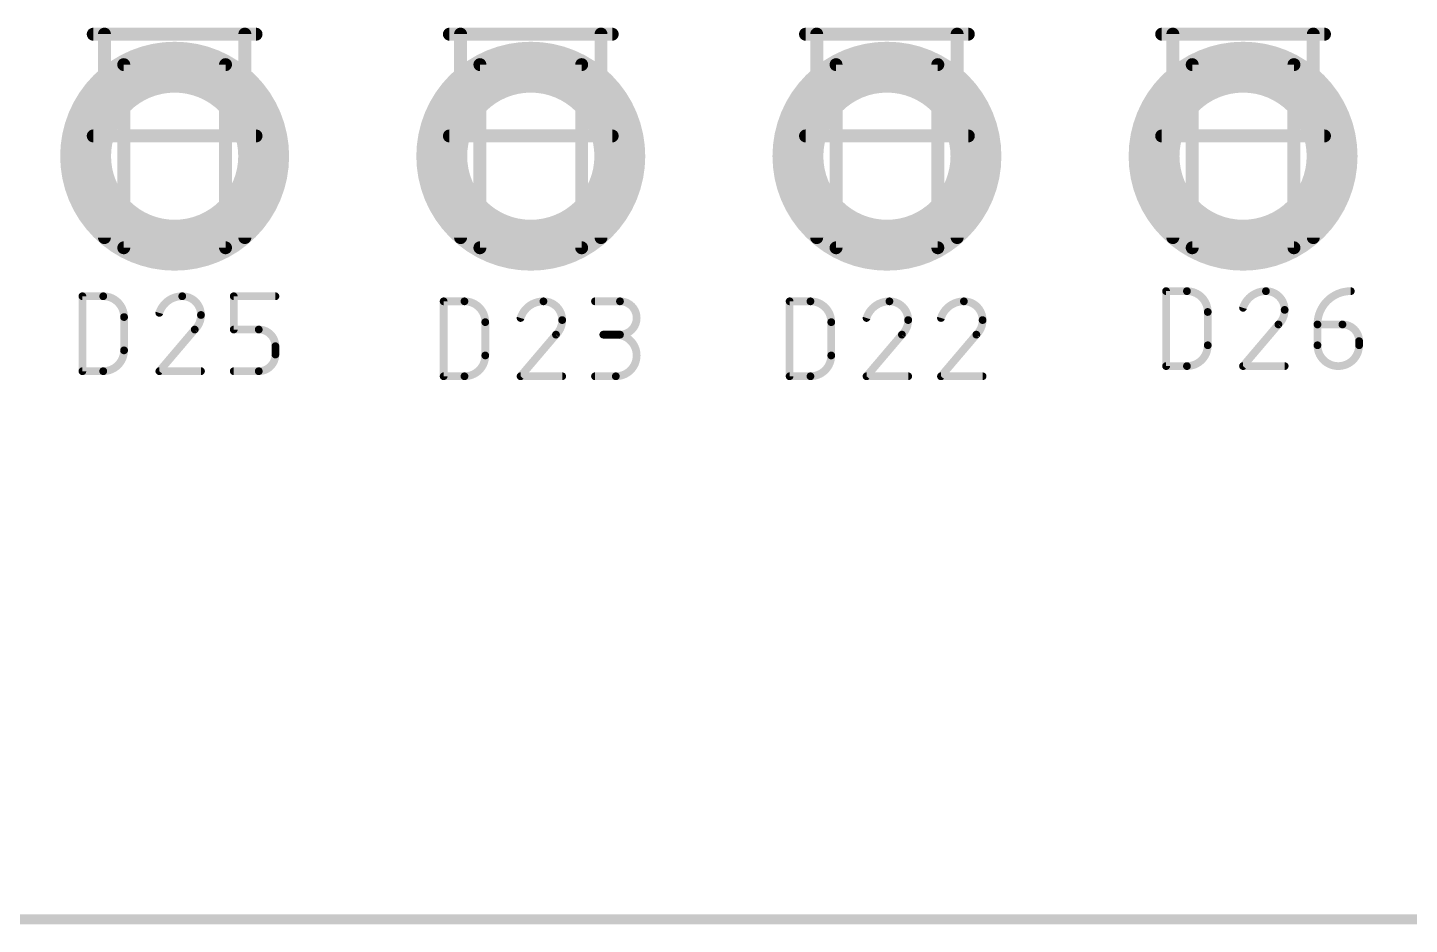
# Model space of a CAD drawing. Extents: x 0 to 107, y -11 to 54.
# Drawn here: x 36.56 to 50.13, y -10.55 to -1.74 of the extents above; entities that cross this region are included whole.
import ezdxf

# ---------------------------------------------------------------- set-up
doc = ezdxf.new("R2010")
doc.units = 0
for name, color, linetype in [('117', 253, 'CONTINUOUS'), ('21', 253, 'CONTINUOUS'), ('51', 253, 'CONTINUOUS')]:
    doc.layers.add(name, color=color, linetype=linetype)

msp = doc.modelspace()

# ---------------------------------------------------------------- linework, layer by layer
at = {"layer": '117'}
for points, const_width in [([(37.0936, -5.113), (37.0936, -4.3764)], 0.0762), ([(37.0936, -4.3764), (37.2982, -4.3764)], 0.0762), ([(38.5811, -4.7038), (38.5811, -4.3764)], 0.0762), ([(38.5811, -4.3764), (38.9903, -4.3764)], 0.0762), ([(47.7436, -5.063), (47.7436, -4.3264)], 0.0762), ([(47.7436, -4.3264), (47.9482, -4.3264)], 0.0762), ([(40.6436, -5.163), (40.6436, -4.4264)], 0.0762), ([(40.6436, -4.4264), (40.8482, -4.4264)], 0.0762), ([(42.1311, -4.4264), (42.3766, -4.4264)], 0.0762), ([(44.0436, -5.163), (44.0436, -4.4264)], 0.0762), ([(44.0436, -4.4264), (44.2482, -4.4264)], 0.0762), ([(37.5029, -4.5811), (37.5029, -4.9084)], 0.0762), ([(41.0529, -4.6311), (41.0529, -4.9584)], 0.0762), ([(44.4529, -4.6311), (44.4529, -4.9584)], 0.0762), ([(48.1529, -4.5311), (48.1529, -4.8584)], 0.0762), ([(48.8474, -4.6538), (48.4995, -5.063)], 0.0762), ([(49.2311, -4.6538), (49.4766, -4.6538)], 0.0762), ([(49.2311, -4.8584), (49.2311, -4.6538)], 0.0762), ([(38.1974, -4.7038), (37.8495, -5.113)], 0.0762), ([(38.8266, -4.7038), (38.5811, -4.7038)], 0.0762), ([(41.7474, -4.7538), (41.3995, -5.163)], 0.0762), ([(42.3766, -4.7538), (42.2129, -4.7538)], 0.0762), ([(45.1474, -4.7538), (44.7995, -5.163)], 0.0762), ([(45.8789, -4.7538), (45.5311, -5.163)], 0.0762), ([(38.9903, -4.9494), (38.9903, -4.8675)], 0.0762), ([(49.6403, -4.8175), (49.6403, -4.8584)], 0.0762), ([(37.2982, -5.113), (37.0936, -5.113)], 0.0762), ([(37.8495, -5.113), (38.2588, -5.113)], 0.0762), ([(38.5811, -5.113), (38.8266, -5.113)], 0.0762), ([(40.8482, -5.163), (40.6436, -5.163)], 0.0762), ([(41.3995, -5.163), (41.8088, -5.163)], 0.0762), ([(42.1311, -5.163), (42.3357, -5.163)], 0.0762), ([(44.2482, -5.163), (44.0436, -5.163)], 0.0762), ([(44.7995, -5.163), (45.2088, -5.163)], 0.0762), ([(45.5311, -5.163), (45.9403, -5.163)], 0.0762), ([(47.9482, -5.063), (47.7436, -5.063)], 0.0762), ([(48.4995, -5.063), (48.9088, -5.063)], 0.0762), ([(1.5, -10.5), (105, -10.5)], 0.1)]:
    msp.add_lwpolyline(points, dxfattribs=dict(at, const_width=const_width))
for points, const_width in [([(37.1127, -4.3764, 1), (37.0746, -4.3764)], 0.0381), ([(37.0936, -4.3574, 1), (37.0936, -4.3955)], 0.0381), ([(37.5029, -4.5811, 0.4142), (37.2982, -4.3764)], 0.0762), ([(37.2982, -4.3574, 1), (37.2982, -4.3955)], 0.0381), ([(37.2982, -4.3955, 1), (37.2982, -4.3574)], 0.0381), ([(38.0746, -4.3764, 0.3252), (37.8495, -4.5401)], 0.0762), ([(38.2588, -4.5606, 0.4142), (38.0746, -4.3764)], 0.0762), ([(38.0746, -4.3574, 1), (38.0746, -4.3955)], 0.0381), ([(38.0746, -4.3955, 1), (38.0746, -4.3574)], 0.0381), ([(38.6001, -4.3764, 1), (38.562, -4.3764)], 0.0381), ([(38.5811, -4.3574, 1), (38.5811, -4.3955)], 0.0381), ([(38.9903, -4.3955, 1), (38.9903, -4.3574)], 0.0381), ([(47.7436, -4.3074, 1), (47.7436, -4.3455)], 0.0381), ([(47.7627, -4.3264, 1), (47.7246, -4.3264)], 0.0381), ([(48.1529, -4.5311, 0.4142), (47.9482, -4.3264)], 0.0762), ([(47.9482, -4.3074, 1), (47.9482, -4.3455)], 0.0381), ([(47.9482, -4.3455, 1), (47.9482, -4.3074)], 0.0381), ([(48.7246, -4.3264, 0.3252), (48.4995, -4.4901)], 0.0762), ([(48.9088, -4.5106, 0.4142), (48.7246, -4.3264)], 0.0762), ([(48.7246, -4.3074, 1), (48.7246, -4.3455)], 0.0381), ([(48.7246, -4.3455, 1), (48.7246, -4.3074)], 0.0381), ([(49.5584, -4.3264, 0.4142), (49.2311, -4.6538)], 0.0762), ([(49.5584, -4.3455, 1), (49.5584, -4.3074)], 0.0381), ([(40.6436, -4.4074, 1), (40.6436, -4.4455)], 0.0381), ([(40.6627, -4.4264, 1), (40.6246, -4.4264)], 0.0381), ([(41.0529, -4.6311, 0.4142), (40.8482, -4.4264)], 0.0762), ([(40.8482, -4.4074, 1), (40.8482, -4.4455)], 0.0381), ([(40.8482, -4.4455, 1), (40.8482, -4.4074)], 0.0381), ([(41.6246, -4.4264, 0.3252), (41.3995, -4.5901)], 0.0762), ([(41.8088, -4.6106, 0.4142), (41.6246, -4.4264)], 0.0762), ([(41.6246, -4.4074, 1), (41.6246, -4.4455)], 0.0381), ([(41.6246, -4.4455, 1), (41.6246, -4.4074)], 0.0381), ([(42.1311, -4.4074, 1), (42.1311, -4.4455)], 0.0381), ([(42.3766, -4.7538, 1), (42.3766, -4.4264)], 0.0762), ([(42.3766, -4.4074, 1), (42.3766, -4.4455)], 0.0381), ([(42.3766, -4.4455, 1), (42.3766, -4.4074)], 0.0381), ([(44.0627, -4.4264, 1), (44.0246, -4.4264)], 0.0381), ([(44.0436, -4.4074, 1), (44.0436, -4.4455)], 0.0381), ([(44.4529, -4.6311, 0.4142), (44.2482, -4.4264)], 0.0762), ([(44.2482, -4.4074, 1), (44.2482, -4.4455)], 0.0381), ([(44.2482, -4.4455, 1), (44.2482, -4.4074)], 0.0381), ([(45.0246, -4.4264, 0.3252), (44.7995, -4.5901)], 0.0762), ([(45.2088, -4.6106, 0.4142), (45.0246, -4.4264)], 0.0762), ([(45.0246, -4.4074, 1), (45.0246, -4.4455)], 0.0381), ([(45.0246, -4.4455, 1), (45.0246, -4.4074)], 0.0381), ([(45.7561, -4.4264, 0.3252), (45.5311, -4.5901)], 0.0762), ([(45.9403, -4.6106, 0.4142), (45.7561, -4.4264)], 0.0762), ([(45.7561, -4.4074, 1), (45.7561, -4.4455)], 0.0381), ([(45.7561, -4.4455, 1), (45.7561, -4.4074)], 0.0381), ([(48.4814, -4.4843, 1), (48.5177, -4.496)], 0.0381), ([(48.8474, -4.6538, 0.2053), (48.9088, -4.5106)], 0.0762), ([(48.9278, -4.5106, 1), (48.8897, -4.5106)], 0.0381), ([(37.5219, -4.5811, 1), (37.4838, -4.5811)], 0.0381), ([(37.4838, -4.5811, 1), (37.5219, -4.5811)], 0.0381), ([(37.8314, -4.5343, 1), (37.8677, -4.546)], 0.0381), ([(38.1974, -4.7038, 0.2053), (38.2588, -4.5606)], 0.0762), ([(38.2778, -4.5606, 1), (38.2397, -4.5606)], 0.0381), ([(38.2397, -4.5606, 1), (38.2778, -4.5606)], 0.0381), ([(41.0719, -4.6311, 1), (41.0338, -4.6311)], 0.0381), ([(41.0338, -4.6311, 1), (41.0719, -4.6311)], 0.0381), ([(41.3814, -4.5843, 1), (41.4177, -4.596)], 0.0381), ([(41.7474, -4.7538, 0.2053), (41.8088, -4.6106)], 0.0762), ([(41.8278, -4.6106, 1), (41.7897, -4.6106)], 0.0381), ([(41.7897, -4.6106, 1), (41.8278, -4.6106)], 0.0381), ([(44.4719, -4.6311, 1), (44.4338, -4.6311)], 0.0381), ([(44.4338, -4.6311, 1), (44.4719, -4.6311)], 0.0381), ([(44.7814, -4.5843, 1), (44.8177, -4.596)], 0.0381), ([(45.1474, -4.7538, 0.2053), (45.2088, -4.6106)], 0.0762), ([(45.2278, -4.6106, 1), (45.1897, -4.6106)], 0.0381), ([(45.1897, -4.6106, 1), (45.2278, -4.6106)], 0.0381), ([(45.5129, -4.5843, 1), (45.5492, -4.596)], 0.0381), ([(45.8789, -4.7538, 0.2053), (45.9403, -4.6106)], 0.0762), ([(45.9593, -4.6106, 1), (45.9212, -4.6106)], 0.0381), ([(45.9212, -4.6106, 1), (45.9593, -4.6106)], 0.0381), ([(48.1719, -4.5311, 1), (48.1338, -4.5311)], 0.0381), ([(48.1338, -4.5311, 1), (48.1719, -4.5311)], 0.0381), ([(48.8619, -4.6662, 1), (48.8329, -4.6415)], 0.0381), ([(48.8897, -4.5106, 1), (48.9278, -4.5106)], 0.0381), ([(49.2501, -4.6538, 1), (49.212, -4.6538)], 0.0381), ([(49.2311, -4.6348, 1), (49.2311, -4.6729)], 0.0381), ([(49.6403, -4.8175, 0.4142), (49.4766, -4.6538)], 0.0762), ([(49.4766, -4.6348, 1), (49.4766, -4.6729)], 0.0381), ([(49.4766, -4.6729, 1), (49.4766, -4.6348)], 0.0381), ([(38.1842, -4.69, 1), (38.2105, -4.7176)], 0.0381), ([(38.2119, -4.7162, 1), (38.1829, -4.6915)], 0.0381), ([(38.562, -4.7038, 1), (38.6001, -4.7038)], 0.0381), ([(38.5811, -4.6848, 1), (38.5811, -4.7229)], 0.0381), ([(38.9903, -4.8675, 0.4142), (38.8266, -4.7038)], 0.0762), ([(38.8266, -4.6848, 1), (38.8266, -4.7229)], 0.0381), ([(38.8266, -4.7229, 1), (38.8266, -4.6848)], 0.0381), ([(41.7342, -4.74, 1), (41.7605, -4.7676)], 0.0381), ([(41.7619, -4.7662, 1), (41.7329, -4.7415)], 0.0381), ([(42.2129, -4.7348, 1), (42.2129, -4.7729)], 0.0381), ([(42.3357, -5.163, 1), (42.3357, -4.7538)], 0.0762), ([(42.3357, -4.7348, 1), (42.3357, -4.7729)], 0.0381), ([(42.3766, -4.7348, 1), (42.3766, -4.7729)], 0.0381), ([(42.3766, -4.7729, 1), (42.3766, -4.7348)], 0.0381), ([(45.1342, -4.74, 1), (45.1605, -4.7676)], 0.0381), ([(45.1619, -4.7662, 1), (45.1329, -4.7415)], 0.0381), ([(45.8658, -4.74, 1), (45.892, -4.7676)], 0.0381), ([(45.8934, -4.7662, 1), (45.8644, -4.7415)], 0.0381), ([(48.8342, -4.64, 1), (48.8605, -4.6676)], 0.0381), ([(49.212, -4.6538, 1), (49.2501, -4.6538)], 0.0381), ([(37.2982, -5.113, 0.4142), (37.5029, -4.9084)], 0.0762), ([(37.5219, -4.9084, 1), (37.4838, -4.9084)], 0.0381), ([(39.0093, -4.8675, 1), (38.9712, -4.8675)], 0.0381), ([(38.9712, -4.8675, 1), (39.0093, -4.8675)], 0.0381), ([(47.9482, -5.063, 0.4142), (48.1529, -4.8584)], 0.0762), ([(48.1719, -4.8584, 1), (48.1338, -4.8584)], 0.0381), ([(48.1338, -4.8584, 1), (48.1719, -4.8584)], 0.0381), ([(49.2311, -4.8584, 1), (49.6403, -4.8584)], 0.0762), ([(49.2501, -4.8584, 1), (49.212, -4.8584)], 0.0381), ([(49.212, -4.8584, 1), (49.2501, -4.8584)], 0.0381), ([(49.6593, -4.8175, 1), (49.6212, -4.8175)], 0.0381), ([(49.6212, -4.8175, 1), (49.6593, -4.8175)], 0.0381), ([(49.6593, -4.8584, 1), (49.6212, -4.8584)], 0.0381), ([(49.6212, -4.8584, 1), (49.6593, -4.8584)], 0.0381), ([(37.4838, -4.9084, 1), (37.5219, -4.9084)], 0.0381), ([(38.8266, -5.113, 0.4142), (38.9903, -4.9494)], 0.0762), ([(39.0093, -4.9494, 1), (38.9712, -4.9494)], 0.0381), ([(38.9712, -4.9494, 1), (39.0093, -4.9494)], 0.0381), ([(40.8482, -5.163, 0.4142), (41.0529, -4.9584)], 0.0762), ([(41.0719, -4.9584, 1), (41.0338, -4.9584)], 0.0381), ([(41.0338, -4.9584, 1), (41.0719, -4.9584)], 0.0381), ([(44.2482, -5.163, 0.4142), (44.4529, -4.9584)], 0.0762), ([(44.4719, -4.9584, 1), (44.4338, -4.9584)], 0.0381), ([(44.4338, -4.9584, 1), (44.4719, -4.9584)], 0.0381), ([(37.0936, -5.094, 1), (37.0936, -5.1321)], 0.0381), ([(37.0746, -5.113, 1), (37.1127, -5.113)], 0.0381), ([(37.2982, -5.094, 1), (37.2982, -5.1321)], 0.0381), ([(37.2982, -5.1321, 1), (37.2982, -5.094)], 0.0381), ([(37.8495, -5.094, 1), (37.8495, -5.1321)], 0.0381), ([(37.835, -5.1007, 1), (37.8641, -5.1254)], 0.0381), ([(38.2588, -5.1321, 1), (38.2588, -5.094)], 0.0381), ([(38.5811, -5.094, 1), (38.5811, -5.1321)], 0.0381), ([(38.8266, -5.094, 1), (38.8266, -5.1321)], 0.0381), ([(38.8266, -5.1321, 1), (38.8266, -5.094)], 0.0381), ([(40.6436, -5.144, 1), (40.6436, -5.1821)], 0.0381), ([(40.6246, -5.163, 1), (40.6627, -5.163)], 0.0381), ([(40.8482, -5.144, 1), (40.8482, -5.1821)], 0.0381), ([(40.8482, -5.1821, 1), (40.8482, -5.144)], 0.0381), ([(41.3995, -5.144, 1), (41.3995, -5.1821)], 0.0381), ([(41.385, -5.1507, 1), (41.4141, -5.1754)], 0.0381), ([(41.8088, -5.1821, 1), (41.8088, -5.144)], 0.0381), ([(42.1311, -5.144, 1), (42.1311, -5.1821)], 0.0381), ([(42.3357, -5.144, 1), (42.3357, -5.1821)], 0.0381), ([(42.3357, -5.1821, 1), (42.3357, -5.144)], 0.0381), ([(44.0436, -5.144, 1), (44.0436, -5.1821)], 0.0381), ([(44.0246, -5.163, 1), (44.0627, -5.163)], 0.0381), ([(44.2482, -5.144, 1), (44.2482, -5.1821)], 0.0381), ([(44.2482, -5.1821, 1), (44.2482, -5.144)], 0.0381), ([(44.7995, -5.144, 1), (44.7995, -5.1821)], 0.0381), ([(44.785, -5.1507, 1), (44.8141, -5.1754)], 0.0381), ([(45.2088, -5.1821, 1), (45.2088, -5.144)], 0.0381), ([(45.5165, -5.1507, 1), (45.5456, -5.1754)], 0.0381), ([(45.5311, -5.144, 1), (45.5311, -5.1821)], 0.0381), ([(45.9403, -5.1821, 1), (45.9403, -5.144)], 0.0381), ([(47.7436, -5.044, 1), (47.7436, -5.0821)], 0.0381), ([(47.7246, -5.063, 1), (47.7627, -5.063)], 0.0381), ([(47.9482, -5.044, 1), (47.9482, -5.0821)], 0.0381), ([(47.9482, -5.0821, 1), (47.9482, -5.044)], 0.0381), ([(48.4995, -5.044, 1), (48.4995, -5.0821)], 0.0381), ([(48.485, -5.0507, 1), (48.5141, -5.0754)], 0.0381), ([(48.9088, -5.0821, 1), (48.9088, -5.044)], 0.0381)]:
    msp.add_lwpolyline(points, format="xyb", dxfattribs=dict(at, const_width=const_width))
at = {"layer": '21', "const_width": 0.127}
for points in [[(38.8, -1.801), (37.2, -1.801)], [(37.31, -3.8), (37.31, -1.8)], [(38.69, -3.8), (38.69, -1.8)], [(42.3, -1.801), (40.7, -1.801)], [(40.81, -3.8), (40.81, -1.8)], [(42.19, -3.8), (42.19, -1.8)], [(45.8, -1.801), (44.2, -1.801)], [(44.31, -3.8), (44.31, -1.8)], [(45.69, -3.8), (45.69, -1.8)], [(49.3, -1.801), (47.7, -1.801)], [(47.81, -3.8), (47.81, -1.8)], [(49.19, -3.8), (49.19, -1.8)], [(38.8, -2.801), (37.2, -2.801)], [(42.3, -2.801), (40.7, -2.801)], [(45.8, -2.801), (44.2, -2.801)], [(49.3, -2.801), (47.7, -2.801)]]:
    msp.add_lwpolyline(points, dxfattribs=at)
at = {"layer": '21'}
for points, const_width in [([(37.2, -1.7693, 1), (37.2, -1.8328)], 0.0635), ([(37.3418, -1.8, 1), (37.2782, -1.8)], 0.0635), ([(38.7218, -1.8, 1), (38.6583, -1.8)], 0.0635), ([(38.8, -1.8328, 1), (38.8, -1.7693)], 0.0635), ([(40.7, -1.7693, 1), (40.7, -1.8328)], 0.0635), ([(40.8418, -1.8, 1), (40.7782, -1.8)], 0.0635), ([(42.2218, -1.8, 1), (42.1583, -1.8)], 0.0635), ([(42.3, -1.8328, 1), (42.3, -1.7693)], 0.0635), ([(44.2, -1.7693, 1), (44.2, -1.8328)], 0.0635), ([(44.3418, -1.8, 1), (44.2782, -1.8)], 0.0635), ([(45.7218, -1.8, 1), (45.6583, -1.8)], 0.0635), ([(45.8, -1.8328, 1), (45.8, -1.7693)], 0.0635), ([(47.7, -1.7693, 1), (47.7, -1.8328)], 0.0635), ([(47.8418, -1.8, 1), (47.7782, -1.8)], 0.0635), ([(49.2218, -1.8, 1), (49.1583, -1.8)], 0.0635), ([(49.3, -1.8328, 1), (49.3, -1.7693)], 0.0635), ([(38, -3.875, 1), (38, -2.125, 1), (38, -3.875)], 0.5), ([(41.5, -3.875, 1), (41.5, -2.125, 1), (41.5, -3.875)], 0.5), ([(45, -3.875, 1), (45, -2.125, 1), (45, -3.875)], 0.5), ([(48.5, -3.875, 1), (48.5, -2.125, 1), (48.5, -3.875)], 0.5), ([(37.2, -2.7692, 1), (37.2, -2.8328)], 0.0635), ([(38.8, -2.8328, 1), (38.8, -2.7692)], 0.0635), ([(40.7, -2.7692, 1), (40.7, -2.8328)], 0.0635), ([(42.3, -2.8328, 1), (42.3, -2.7692)], 0.0635), ([(44.2, -2.7692, 1), (44.2, -2.8328)], 0.0635), ([(45.8, -2.8328, 1), (45.8, -2.7692)], 0.0635), ([(47.7, -2.7692, 1), (47.7, -2.8328)], 0.0635), ([(49.3, -2.8328, 1), (49.3, -2.7692)], 0.0635), ([(37.2782, -3.8, 1), (37.3418, -3.8)], 0.0635), ([(38.6583, -3.8, 1), (38.7218, -3.8)], 0.0635), ([(40.7782, -3.8, 1), (40.8418, -3.8)], 0.0635), ([(42.1583, -3.8, 1), (42.2218, -3.8)], 0.0635), ([(44.2782, -3.8, 1), (44.3418, -3.8)], 0.0635), ([(45.6583, -3.8, 1), (45.7218, -3.8)], 0.0635), ([(47.7782, -3.8, 1), (47.8418, -3.8)], 0.0635), ([(49.1583, -3.8, 1), (49.2218, -3.8)], 0.0635)]:
    msp.add_lwpolyline(points, format="xyb", dxfattribs=dict(at, const_width=const_width))
at = {"layer": '51', "const_width": 0.0635}
for points in [[(37.5, -2.0682, 1), (37.5, -2.1318)], [(37.5318, -2.1, 1), (37.4682, -2.1)], [(38.5318, -2.1, 1), (38.4682, -2.1)], [(38.5, -2.1318, 1), (38.5, -2.0682)], [(41, -2.0682, 1), (41, -2.1318)], [(41.0318, -2.1, 1), (40.9682, -2.1)], [(42.0318, -2.1, 1), (41.9682, -2.1)], [(42, -2.1318, 1), (42, -2.0682)], [(44.5, -2.0682, 1), (44.5, -2.1318)], [(44.5318, -2.1, 1), (44.4682, -2.1)], [(45.5318, -2.1, 1), (45.4682, -2.1)], [(45.5, -2.1318, 1), (45.5, -2.0682)], [(48, -2.0682, 1), (48, -2.1318)], [(48.0318, -2.1, 1), (47.9682, -2.1)], [(49.0318, -2.1, 1), (48.9682, -2.1)], [(49, -2.1318, 1), (49, -2.0682)], [(37.5, -3.8683, 1), (37.5, -3.9318)], [(37.4682, -3.9, 1), (37.5318, -3.9)], [(38.4682, -3.9, 1), (38.5318, -3.9)], [(38.5, -3.9318, 1), (38.5, -3.8683)], [(41, -3.8683, 1), (41, -3.9318)], [(40.9682, -3.9, 1), (41.0318, -3.9)], [(41.9682, -3.9, 1), (42.0318, -3.9)], [(42, -3.9318, 1), (42, -3.8683)], [(44.5, -3.8683, 1), (44.5, -3.9318)], [(44.4682, -3.9, 1), (44.5318, -3.9)], [(45.4682, -3.9, 1), (45.5318, -3.9)], [(45.5, -3.9318, 1), (45.5, -3.8683)], [(48, -3.8683, 1), (48, -3.9318)], [(47.9682, -3.9, 1), (48.0318, -3.9)], [(48.9682, -3.9, 1), (49.0318, -3.9)], [(49, -3.9318, 1), (49, -3.8683)]]:
    msp.add_lwpolyline(points, format="xyb", dxfattribs=at)
at = {"layer": '51', "const_width": 0.127}
for points in [[(37.5, -3.9), (37.5, -2.1)], [(37.5, -2.1), (38.5, -2.1)], [(38.5, -3.9), (38.5, -2.1)], [(41, -3.9), (41, -2.1)], [(41, -2.1), (42, -2.1)], [(42, -3.9), (42, -2.1)], [(44.5, -3.9), (44.5, -2.1)], [(44.5, -2.1), (45.5, -2.1)], [(45.5, -3.9), (45.5, -2.1)], [(48, -3.9), (48, -2.1)], [(48, -2.1), (49, -2.1)], [(49, -3.9), (49, -2.1)], [(37.5, -3.9), (38.5, -3.9)], [(41, -3.9), (42, -3.9)], [(44.5, -3.9), (45.5, -3.9)], [(48, -3.9), (49, -3.9)]]:
    msp.add_lwpolyline(points, dxfattribs=at)

doc.saveas('drawing.dxf')
